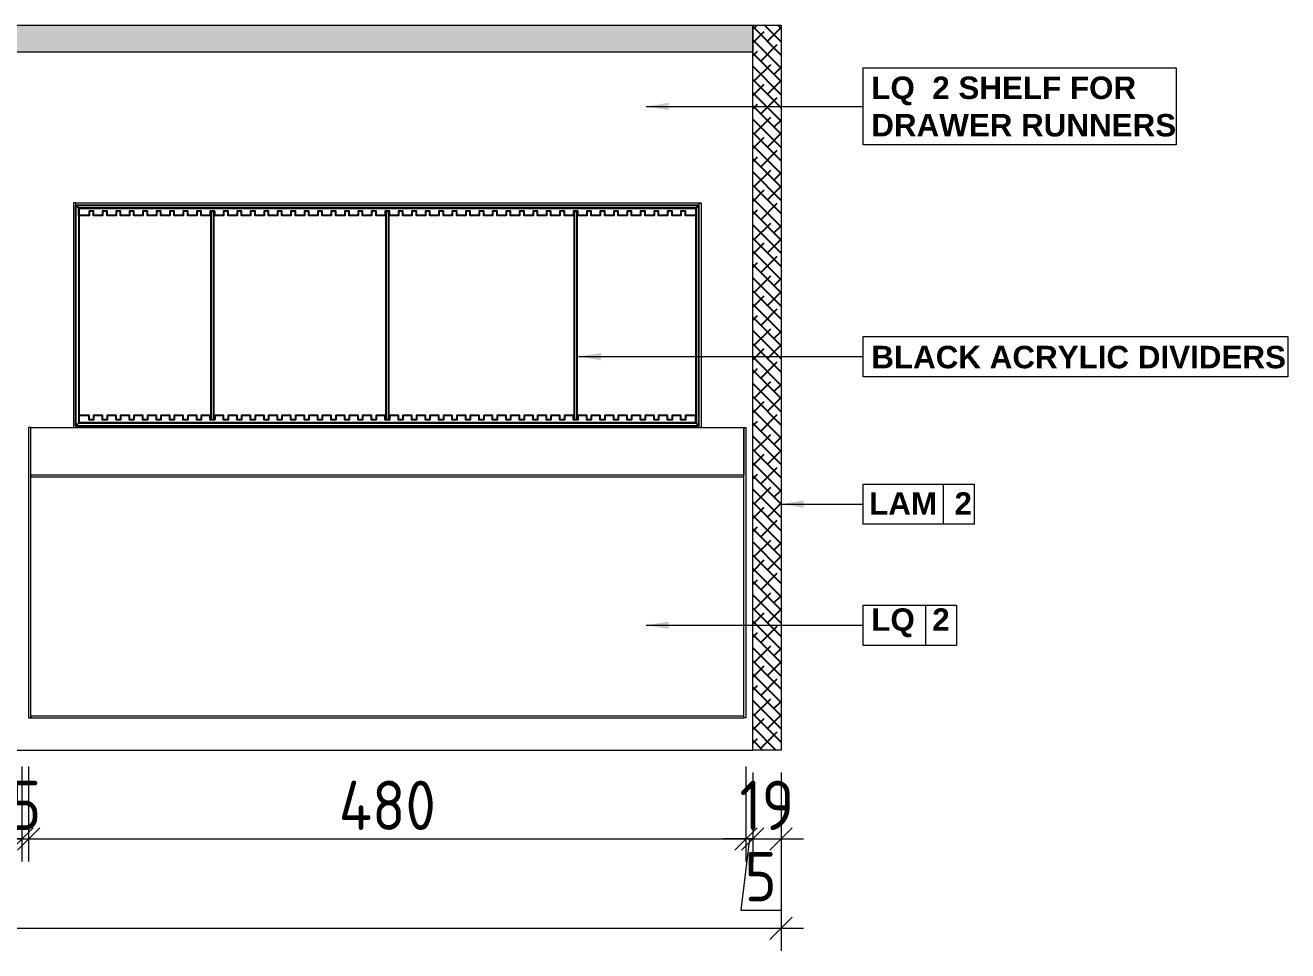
# Model space of a CAD drawing. Header units: millimetres. Extents: x 821127 to 828225, y -459861 to -454717.
# Drawn here: x 823712 to 824556, y -459861 to -459242 of the extents above; entities that cross this region are included whole.
import ezdxf

# ---------------------------------------------------------------- set-up
doc = ezdxf.new("R2010")
doc.units = ezdxf.units.MM
doc.header["$LTSCALE"] = 5
doc.header["$MEASUREMENT"] = 0
doc.header["$PDMODE"] = 35
for name, color, linetype in [('Acrylic - opal', 9, 'Continuous'), ('DIM-15', 1, 'Continuous'), ('HATCH', 8, 'Continuous'), ('PDF3_Text', 7, 'Continuous')]:
    doc.layers.add(name, color=color, linetype=linetype)
doc.layers.add('BY OTHERS', color=5, linetype='Continuous', lineweight=5, true_color=0x0000e6)
doc.layers.add('MDF', color=41, linetype='Continuous', lineweight=0)
doc.layers.add('METAL', color=6, linetype='Continuous', lineweight=0)
doc.styles.add('ISOCP', font='isocp.shx')
doc.styles.add('PDF Arial Bold', font='arialbd.ttf')
doc.styles.get("Standard").update_dxf_attribs({"font": 'arial.ttf'})
doc.dimstyles.new('dim', dxfattribs={"dimtxt": 2, "dimasz": 2, "dimexe": 1, "dimexo": 1, "dimgap": 1, "dimtad": 1, "dimdec": 0, "dimdsep": 46, "dimtxsty": 'Standard', "dimblk": 'OBLIQUE', "dimcen": 0, "dimdle": 1, "dimclrd": 1, "dimclre": 1, "dimclrt": 1, "dimadec": 0, "dimazin": 0, "dimtfac": 1, "dimtdec": 0, "dimtix": 1, "dimtmove": 0, "dimatfit": 3, "dimfxl": 60, "dimlwd": 0, "dimlwe": 0, "dimarcsym": 0})
doc.dimstyles.new('DL - 15', dxfattribs={"dimscale": 15, "dimtxt": 2.2, "dimasz": 1, "dimexe": 1, "dimexo": 1, "dimgap": 0.4, "dimtad": 1, "dimdec": 0, "dimdsep": 46, "dimtxsty": 'ISOCP', "dimblk": 'OBLIQUE', "dimcen": 0.5, "dimdle": 1, "dimclrd": 256, "dimclre": 256, "dimclrt": 2, "dimadec": 0, "dimazin": 2, "dimtfac": 1, "dimtdec": 0, "dimtix": 1, "dimtmove": 1, "dimatfit": 3, "dimldrblk": 'OPEN90', "dimfxl": 5, "dimfxlon": 1, "dimlwd": 9, "dimlwe": 9, "dimarcsym": 0})
pattern_1 = [(315, (-0.008, -2086.0106), (4.419417382, 4.419417382), []), (45, (-0.008, -2086.0106), (4.419417382, 13.258252147), [15.625, -9.375])]

# ---------------------------------------------------------------- blocks, each defined once
blk = doc.blocks.new('_OBLIQUE')
at = {"color": 0, "linetype": 'ByBlock', "lineweight": -2}
blk.add_line((-0.5, -0.5), (0.5, 0.5), dxfattribs=at)
blk = doc.blocks.new('*D61')
at = {"layer": 'Defpoints', "color": 0, "transparency": 16777216}
for p in [(822341.26, -459726.72), (824217.26, -459726.72), (824217.26, -459845.95)]:
    blk.add_point(p, dxfattribs=at)
at = {"layer": 'DIM-15', "lineweight": 9, "transparency": 16777216}
for p, q in [((822341.26, -459770.95), (822341.26, -459860.95)), ((824217.26, -459770.95), (824217.26, -459860.95)), ((822326.26, -459845.95), (824232.26, -459845.95))]:
    blk.add_line(p, q, dxfattribs=at)
at = {"layer": 'DIM-15', "lineweight": 9, "transparency": 16777216, "xscale": 15, "yscale": 15, "zscale": 15, "rotation": 180}
blk.add_blockref('_OBLIQUE', (822341.26, -459845.95), dxfattribs=at)
at = {"layer": 'DIM-15', "lineweight": 9, "transparency": 16777216, "xscale": 15, "yscale": 15, "zscale": 15}
blk.add_blockref('_OBLIQUE', (824217.26, -459845.95), dxfattribs=at)
at = {"layer": 'DIM-15', "color": 2, "transparency": 16777216, "insert": (823279.26, -459823.45), "char_height": 33, "attachment_point": 5, "style": 'ISOCP'}
blk.add_mtext('1876', dxfattribs=at)
blk = doc.blocks.new('_Open90')
at = {"color": 0, "linetype": 'ByBlock', "lineweight": -2}
for p, q in [((0, 0), (-1, 0)), ((-0.5, 0.5), (0, 0)), ((0, 0), (-0.5, -0.5))]:
    blk.add_line(p, q, dxfattribs=at)
blk = doc.blocks.new('*D63')
at = {"layer": 'Defpoints', "color": 0, "transparency": 16777216}
for p in [(824198.26, -459726.72), (824217.26, -459726.72), (824217.26, -459786.2)]:
    blk.add_point(p, dxfattribs=at)
at = {"layer": 'DIM-15', "lineweight": 9, "transparency": 16777216}
for p, q in [((824198.26, -459741.72), (824198.26, -459801.2)), ((824217.26, -459741.72), (824217.26, -459801.2)), ((824198.26, -459786.2), (824183.26, -459786.2)), ((824198.26, -459786.2), (824217.26, -459786.2)), ((824217.26, -459786.2), (824232.26, -459786.2))]:
    blk.add_line(p, q, dxfattribs=at)
at = {"layer": 'DIM-15', "lineweight": 9, "transparency": 16777216, "xscale": 15, "yscale": 15, "zscale": 15}
blk.add_blockref('_OBLIQUE', (824198.26, -459786.2), dxfattribs=at)
at = {"layer": 'DIM-15', "lineweight": 9, "transparency": 16777216, "xscale": 15, "yscale": 15, "zscale": 15, "rotation": 180}
blk.add_blockref('_OBLIQUE', (824217.26, -459786.2), dxfattribs=at)
at = {"layer": 'DIM-15', "color": 2, "transparency": 16777216, "insert": (824207.76, -459763.7), "char_height": 33, "attachment_point": 5, "style": 'ISOCP'}
blk.add_mtext('19', dxfattribs=at)
blk = doc.blocks.new('*D69')
at = {"layer": 'Defpoints', "color": 0, "transparency": 16777216}
for p in [(822849.26, -459722.82), (823709.26, -459722.82), (823709.26, -459786.2)]:
    blk.add_point(p, dxfattribs=at)
at = {"layer": 'DIM-15', "lineweight": 9, "transparency": 16777216}
for p, q in [((822849.26, -459737.82), (822849.26, -459801.2)), ((823709.26, -459737.82), (823709.26, -459801.2)), ((822834.26, -459786.2), (823724.26, -459786.2))]:
    blk.add_line(p, q, dxfattribs=at)
at = {"layer": 'DIM-15', "lineweight": 9, "transparency": 16777216, "xscale": 15, "yscale": 15, "zscale": 15, "rotation": 180}
blk.add_blockref('_OBLIQUE', (822849.26, -459786.2), dxfattribs=at)
at = {"layer": 'DIM-15', "lineweight": 9, "transparency": 16777216, "xscale": 15, "yscale": 15, "zscale": 15}
blk.add_blockref('_OBLIQUE', (823709.26, -459786.2), dxfattribs=at)
at = {"layer": 'DIM-15', "color": 2, "transparency": 16777216, "insert": (823279.26, -459763.7), "char_height": 33, "attachment_point": 5, "style": 'ISOCP'}
blk.add_mtext('860', dxfattribs=at)
blk = doc.blocks.new('*D70')
at = {"layer": 'Defpoints', "color": 0, "transparency": 16777216}
for p in [(823709.26, -459722.82), (823713.76, -459722.82), (823713.76, -459786.2)]:
    blk.add_point(p, dxfattribs=at)
at = {"layer": 'DIM-15', "lineweight": 9, "transparency": 16777216}
for p, q in [((823709.26, -459737.82), (823709.26, -459801.2)), ((823713.76, -459737.82), (823713.76, -459801.2)), ((823709.26, -459786.2), (823694.26, -459786.2)), ((823709.26, -459786.2), (823713.76, -459786.2)), ((823713.76, -459786.2), (823728.76, -459786.2))]:
    blk.add_line(p, q, dxfattribs=at)
at = {"layer": 'DIM-15', "lineweight": 9, "transparency": 16777216, "xscale": 15, "yscale": 15, "zscale": 15}
blk.add_blockref('_OBLIQUE', (823709.26, -459786.2), dxfattribs=at)
at = {"layer": 'DIM-15', "lineweight": 9, "transparency": 16777216, "xscale": 15, "yscale": 15, "zscale": 15, "rotation": 180}
blk.add_blockref('_OBLIQUE', (823713.76, -459786.2), dxfattribs=at)
at = {"layer": 'DIM-15', "color": 2, "transparency": 16777216, "insert": (823711.51, -459763.7), "char_height": 33, "attachment_point": 5, "style": 'ISOCP'}
blk.add_mtext('5', dxfattribs=at)
blk = doc.blocks.new('*D71')
at = {"layer": 'Defpoints', "color": 0, "transparency": 16777216}
for p in [(823713.76, -459722.82), (824193.76, -459722.82), (824193.76, -459786.2)]:
    blk.add_point(p, dxfattribs=at)
at = {"layer": 'DIM-15', "lineweight": 9, "transparency": 16777216}
for p, q in [((823713.76, -459737.82), (823713.76, -459801.2)), ((824193.76, -459737.82), (824193.76, -459801.2)), ((823698.76, -459786.2), (824208.76, -459786.2))]:
    blk.add_line(p, q, dxfattribs=at)
at = {"layer": 'DIM-15', "lineweight": 9, "transparency": 16777216, "xscale": 15, "yscale": 15, "zscale": 15, "rotation": 180}
blk.add_blockref('_OBLIQUE', (823713.76, -459786.2), dxfattribs=at)
at = {"layer": 'DIM-15', "lineweight": 9, "transparency": 16777216, "xscale": 15, "yscale": 15, "zscale": 15}
blk.add_blockref('_OBLIQUE', (824193.76, -459786.2), dxfattribs=at)
at = {"layer": 'DIM-15', "color": 2, "transparency": 16777216, "insert": (823953.76, -459763.7), "char_height": 33, "attachment_point": 5, "style": 'ISOCP'}
blk.add_mtext('480', dxfattribs=at)
blk = doc.blocks.new('*D72')
at = {"layer": 'Defpoints', "color": 0, "transparency": 16777216}
for p in [(824193.76, -459722.82), (824198.26, -459726.72), (824198.26, -459786.2)]:
    blk.add_point(p, dxfattribs=at)
at = {"layer": 'DIM-15', "lineweight": 9, "transparency": 16777216}
for p, q in [((824193.76, -459737.82), (824193.76, -459801.2)), ((824198.26, -459741.72), (824198.26, -459801.2)), ((824193.76, -459786.2), (824178.76, -459786.2)), ((824196.01, -459786.2), (824190.26, -459833.87)), ((824193.76, -459786.2), (824198.26, -459786.2)), ((824193.76, -459786.2), (824198.26, -459786.2)), ((824198.26, -459786.2), (824213.26, -459786.2)), ((824190.26, -459833.87), (824216.83, -459833.87))]:
    blk.add_line(p, q, dxfattribs=at)
at = {"layer": 'DIM-15', "lineweight": 9, "transparency": 16777216, "xscale": 15, "yscale": 15, "zscale": 15}
blk.add_blockref('_OBLIQUE', (824193.76, -459786.2), dxfattribs=at)
at = {"layer": 'DIM-15', "lineweight": 9, "transparency": 16777216, "xscale": 15, "yscale": 15, "zscale": 15, "rotation": 180}
blk.add_blockref('_OBLIQUE', (824198.26, -459786.2), dxfattribs=at)
at = {"layer": 'DIM-15', "color": 2, "transparency": 16777216, "insert": (824203.54, -459811.37), "char_height": 33, "attachment_point": 5, "style": 'ISOCP'}
blk.add_mtext('5', dxfattribs=at)

msp = doc.modelspace()

# ---------------------------------------------------------------- hatches: boundary and pattern name
at = {"layer": 'HATCH'}
h = msp.add_hatch(dxfattribs=at)
h.set_pattern_fill('ANSI38', color=256, scale=50, angle=270, style=0)
h.set_pattern_definition(pattern_1)
h.paths.add_polyline_path([(822360.26, -459241.9), (824198.26, -459241.9), (824198.26, -459259.9), (822360.26, -459259.9)])
h = msp.add_hatch(dxfattribs=at)
h.set_pattern_fill('ANSI38', color=256, scale=50, angle=270, style=0)
h.set_pattern_definition(pattern_1)
h.paths.add_polyline_path([(824198.26, -459241.9), (824217.26, -459241.9), (824217.26, -459726.72), (824198.26, -459726.72)])

# ---------------------------------------------------------------- linework, layer by layer
at = {"layer": 'Acrylic - opal'}
for points in [[(823745.26, -459362.17), (823747.26, -459364.17), (823747.26, -459507.93), (823745.26, -459509.93)], [(823745.26, -459362.17), (824162.26, -459362.17), (824160.26, -459364.17), (823747.26, -459364.17)], [(824162.26, -459362.17), (824160.26, -459364.17), (824160.26, -459507.93), (824162.26, -459509.93)], [(823838.26, -459366.17), (823835.26, -459366.17), (823835.26, -459369.17), (823829.26, -459369.17), (823829.26, -459366.17), (823826.26, -459366.17), (823826.26, -459369.17), (823820.26, -459369.17), (823820.26, -459366.17), (823817.26, -459366.17), (823817.26, -459369.17), (823811.26, -459369.17), (823811.26, -459366.17), (823808.26, -459366.17), (823808.26, -459369.17), (823802.26, -459369.17), (823802.26, -459366.17), (823799.26, -459366.17), (823799.26, -459369.17), (823793.26, -459369.17), (823793.26, -459366.17), (823790.26, -459366.17), (823790.26, -459369.17), (823784.26, -459369.17), (823784.26, -459366.17), (823781.26, -459366.17), (823781.26, -459369.17), (823775.26, -459369.17), (823775.26, -459366.17), (823772.26, -459366.17), (823772.26, -459369.17), (823766.26, -459369.17), (823766.26, -459366.17), (823763.26, -459366.17), (823763.26, -459369.17), (823757.26, -459369.17), (823757.26, -459366.17), (823754.26, -459366.17), (823754.26, -459369.17), (823747.26, -459369.17), (823747.26, -459364.17), (824160.26, -459364.17), (824160.26, -459369.17), (824153.26, -459369.17), (824153.26, -459366.17), (824150.26, -459366.17), (824150.26, -459369.17), (824144.26, -459369.17), (824144.26, -459366.17), (824141.26, -459366.17), (824141.26, -459369.17), (824135.26, -459369.17), (824135.26, -459366.17), (824132.26, -459366.17), (824132.26, -459369.17), (824126.26, -459369.17), (824126.26, -459366.17), (824123.26, -459366.17), (824123.26, -459369.17), (824117.26, -459369.17), (824117.26, -459366.17), (824114.26, -459366.17), (824114.26, -459369.17), (824108.26, -459369.17), (824108.26, -459366.17), (824105.26, -459366.17), (824105.26, -459369.17), (824099.26, -459369.17), (824099.26, -459366.17), (824096.26, -459366.17), (824096.26, -459369.17), (824090.26, -459369.17), (824090.26, -459366.17), (824087.26, -459366.17), (824087.26, -459369.17), (824081.26, -459369.17), (824081.26, -459366.17), (824078.26, -459366.17), (824078.26, -459369.17), (824072.26, -459369.17), (824072.26, -459366.17), (824069.26, -459366.17), (824069.26, -459369.17), (824063.26, -459369.17), (824063.26, -459366.17), (824060.26, -459366.17), (824060.26, -459369.17), (824054.26, -459369.17), (824054.26, -459366.17), (824051.26, -459366.17), (824051.26, -459369.17), (824045.26, -459369.17), (824045.26, -459366.17), (824042.26, -459366.17), (824042.26, -459369.17), (824036.26, -459369.17), (824036.26, -459366.17), (824033.26, -459366.17), (824033.26, -459369.17), (824027.26, -459369.17), (824027.26, -459366.17), (824024.26, -459366.17), (824024.26, -459369.17), (824018.26, -459369.17), (824018.26, -459366.17), (824015.26, -459366.17), (824015.26, -459369.17), (824009.26, -459369.17), (824009.26, -459366.17), (824006.26, -459366.17), (824006.26, -459369.17), (824000.26, -459369.17), (824000.26, -459366.17), (823997.26, -459366.17), (823997.26, -459369.17), (823991.26, -459369.17), (823991.26, -459366.17), (823988.26, -459366.17), (823988.26, -459369.17), (823982.26, -459369.17), (823982.26, -459366.17), (823979.26, -459366.17), (823979.26, -459369.17), (823973.26, -459369.17), (823973.26, -459366.17), (823970.26, -459366.17), (823970.26, -459369.17), (823964.26, -459369.17), (823964.26, -459366.17), (823961.26, -459366.17), (823961.26, -459369.17), (823955.26, -459369.17), (823955.26, -459366.17), (823952.26, -459366.17), (823952.26, -459369.17), (823946.26, -459369.17), (823946.26, -459366.17), (823943.26, -459366.17), (823943.26, -459369.17), (823937.26, -459369.17), (823937.26, -459366.17), (823934.26, -459366.17), (823934.26, -459369.17), (823928.26, -459369.17), (823928.26, -459366.17), (823925.26, -459366.17), (823925.26, -459369.17), (823919.26, -459369.17), (823919.26, -459366.17), (823916.26, -459366.17), (823916.26, -459369.17), (823910.26, -459369.17), (823910.26, -459366.17), (823907.26, -459366.17), (823907.26, -459369.17), (823901.26, -459369.17), (823901.26, -459366.17), (823898.26, -459366.17), (823898.26, -459369.17), (823892.26, -459369.17), (823892.26, -459366.17), (823889.26, -459366.17), (823889.26, -459369.17), (823883.26, -459369.17), (823883.26, -459366.17), (823880.26, -459366.17), (823880.26, -459369.17), (823874.26, -459369.17), (823874.26, -459366.17), (823871.26, -459366.17), (823871.26, -459369.17), (823865.26, -459369.17), (823865.26, -459366.17), (823862.26, -459366.17), (823862.26, -459369.17), (823856.26, -459369.17), (823856.26, -459366.17), (823853.26, -459366.17), (823853.26, -459369.17), (823847.26, -459369.17), (823847.26, -459366.17), (823844.26, -459366.17), (823844.26, -459369.17), (823838.26, -459369.17)], [(823835.76, -459505.68), (823837.76, -459505.68), (823837.76, -459366.42), (823835.76, -459366.42)], [(823952.76, -459505.68), (823954.76, -459505.68), (823954.76, -459366.42), (823952.76, -459366.42)], [(824078.76, -459505.68), (824080.76, -459505.68), (824080.76, -459366.42), (824078.76, -459366.42)], [(823838.26, -459505.93), (823835.26, -459505.93), (823835.26, -459502.93), (823829.26, -459502.93), (823829.26, -459505.93), (823826.26, -459505.93), (823826.26, -459502.93), (823820.26, -459502.93), (823820.26, -459505.93), (823817.26, -459505.93), (823817.26, -459502.93), (823811.26, -459502.93), (823811.26, -459505.93), (823808.26, -459505.93), (823808.26, -459502.93), (823802.26, -459502.93), (823802.26, -459505.93), (823799.26, -459505.93), (823799.26, -459502.93), (823793.26, -459502.93), (823793.26, -459505.93), (823790.26, -459505.93), (823790.26, -459502.93), (823784.26, -459502.93), (823784.26, -459505.93), (823781.26, -459505.93), (823781.26, -459502.93), (823775.26, -459502.93), (823775.26, -459505.93), (823772.26, -459505.93), (823772.26, -459502.93), (823766.26, -459502.93), (823766.26, -459505.93), (823763.26, -459505.93), (823763.26, -459502.93), (823757.26, -459502.93), (823757.26, -459505.93), (823754.26, -459505.93), (823754.26, -459502.93), (823747.26, -459502.93), (823747.26, -459507.93), (824160.26, -459507.93), (824160.26, -459502.93), (824153.26, -459502.93), (824153.26, -459505.93), (824150.26, -459505.93), (824150.26, -459502.93), (824144.26, -459502.93), (824144.26, -459505.93), (824141.26, -459505.93), (824141.26, -459502.93), (824135.26, -459502.93), (824135.26, -459505.93), (824132.26, -459505.93), (824132.26, -459502.93), (824126.26, -459502.93), (824126.26, -459505.93), (824123.26, -459505.93), (824123.26, -459502.93), (824117.26, -459502.93), (824117.26, -459505.93), (824114.26, -459505.93), (824114.26, -459502.93), (824108.26, -459502.93), (824108.26, -459505.93), (824105.26, -459505.93), (824105.26, -459502.93), (824099.26, -459502.93), (824099.26, -459505.93), (824096.26, -459505.93), (824096.26, -459502.93), (824090.26, -459502.93), (824090.26, -459505.93), (824087.26, -459505.93), (824087.26, -459502.93), (824081.26, -459502.93), (824081.26, -459505.93), (824078.26, -459505.93), (824078.26, -459502.93), (824072.26, -459502.93), (824072.26, -459505.93), (824069.26, -459505.93), (824069.26, -459502.93), (824063.26, -459502.93), (824063.26, -459505.93), (824060.26, -459505.93), (824060.26, -459502.93), (824054.26, -459502.93), (824054.26, -459505.93), (824051.26, -459505.93), (824051.26, -459502.93), (824045.26, -459502.93), (824045.26, -459505.93), (824042.26, -459505.93), (824042.26, -459502.93), (824036.26, -459502.93), (824036.26, -459505.93), (824033.26, -459505.93), (824033.26, -459502.93), (824027.26, -459502.93), (824027.26, -459505.93), (824024.26, -459505.93), (824024.26, -459502.93), (824018.26, -459502.93), (824018.26, -459505.93), (824015.26, -459505.93), (824015.26, -459502.93), (824009.26, -459502.93), (824009.26, -459505.93), (824006.26, -459505.93), (824006.26, -459502.93), (824000.26, -459502.93), (824000.26, -459505.93), (823997.26, -459505.93), (823997.26, -459502.93), (823991.26, -459502.93), (823991.26, -459505.93), (823988.26, -459505.93), (823988.26, -459502.93), (823982.26, -459502.93), (823982.26, -459505.93), (823979.26, -459505.93), (823979.26, -459502.93), (823973.26, -459502.93), (823973.26, -459505.93), (823970.26, -459505.93), (823970.26, -459502.93), (823964.26, -459502.93), (823964.26, -459505.93), (823961.26, -459505.93), (823961.26, -459502.93), (823955.26, -459502.93), (823955.26, -459505.93), (823952.26, -459505.93), (823952.26, -459502.93), (823946.26, -459502.93), (823946.26, -459505.93), (823943.26, -459505.93), (823943.26, -459502.93), (823937.26, -459502.93), (823937.26, -459505.93), (823934.26, -459505.93), (823934.26, -459502.93), (823928.26, -459502.93), (823928.26, -459505.93), (823925.26, -459505.93), (823925.26, -459502.93), (823919.26, -459502.93), (823919.26, -459505.93), (823916.26, -459505.93), (823916.26, -459502.93), (823910.26, -459502.93), (823910.26, -459505.93), (823907.26, -459505.93), (823907.26, -459502.93), (823901.26, -459502.93), (823901.26, -459505.93), (823898.26, -459505.93), (823898.26, -459502.93), (823892.26, -459502.93), (823892.26, -459505.93), (823889.26, -459505.93), (823889.26, -459502.93), (823883.26, -459502.93), (823883.26, -459505.93), (823880.26, -459505.93), (823880.26, -459502.93), (823874.26, -459502.93), (823874.26, -459505.93), (823871.26, -459505.93), (823871.26, -459502.93), (823865.26, -459502.93), (823865.26, -459505.93), (823862.26, -459505.93), (823862.26, -459502.93), (823856.26, -459502.93), (823856.26, -459505.93), (823853.26, -459505.93), (823853.26, -459502.93), (823847.26, -459502.93), (823847.26, -459505.93), (823844.26, -459505.93), (823844.26, -459502.93), (823838.26, -459502.93)], [(823745.26, -459509.93), (824162.26, -459509.93), (824160.26, -459507.93), (823747.26, -459507.93)]]:
    msp.add_lwpolyline(points, close=True, dxfattribs=at)
at = {"layer": 'BY OTHERS', "color": 0}
for p, q in [((824325.76, -459548.7), (824325.76, -459575.57)), ((824313.88, -459629.75), (824313.88, -459656.62))]:
    msp.add_line(p, q, dxfattribs=at)
for points in [[(824272.12, -459270.45), (824481.54, -459270.45), (824481.55, -459321.9), (824272.12, -459321.9)], [(824272.12, -459450.11), (824556.24, -459450.11), (824556.25, -459476.98), (824272.12, -459476.98)], [(824272.19, -459548.76), (824346.49, -459548.76), (824346.5, -459575.63), (824272.19, -459575.63)], [(824272.12, -459629.81), (824334.61, -459629.81), (824334.62, -459656.68), (824272.12, -459656.68)]]:
    msp.add_lwpolyline(points, close=True, dxfattribs=at)
at = {"layer": 'MDF'}
msp.add_line((822360.26, -459726.72), (824198.26, -459726.72), dxfattribs=at)
for points in [[(822360.26, -459241.9), (824198.26, -459241.9), (824198.26, -459259.9), (822360.26, -459259.9)], [(824198.26, -459241.9), (824217.26, -459241.9), (824217.26, -459726.72), (824198.26, -459726.72)]]:
    msp.add_lwpolyline(points, close=True, dxfattribs=at)
at = {"layer": 'METAL'}
for points in [[(823743.76, -459510.89), (823745.26, -459510.89), (823745.26, -459360.67), (823743.76, -459360.67)], [(823745.26, -459360.67), (824162.26, -459360.67), (824162.26, -459362.17), (823745.26, -459362.17)], [(824162.26, -459360.67), (824163.76, -459360.67), (824163.76, -459510.89), (824162.26, -459510.89)], [(823713.76, -459705.27), (823715.26, -459705.27), (823715.26, -459510.89), (823713.76, -459510.89)], [(823715.26, -459510.89), (824192.26, -459510.89), (824192.26, -459542.87), (823715.26, -459542.87)], [(824162.26, -459509.93), (823745.26, -459509.93), (823745.26, -459510.89), (824162.26, -459510.89)], [(824192.26, -459510.89), (824193.76, -459510.89), (824193.76, -459705.27), (824192.26, -459705.27)], [(824192.26, -459542.87), (823715.26, -459542.87), (823715.26, -459544.05), (824192.26, -459544.05)], [(824192.26, -459704.08), (823715.26, -459704.08), (823715.26, -459705.27), (824192.26, -459705.27)]]:
    msp.add_lwpolyline(points, close=True, dxfattribs=at)

# ---------------------------------------------------------------- texts
at = {"layer": 'PDF3_Text', "attachment_point": 7, "style": 'PDF Arial Bold'}
for s, insert, char_height in [('LQ  2 SHELF FOR\\PDRAWER RUNNERS', (824277.6, -459316.48), 15.0212), ('BLACK ACRYLIC DIVIDERS', (824277.6, -459471.56), 15.0212), ('LAM  2', (824276.17, -459569.29), 15.021), ('LQ  2', (824277.6, -459651.26), 15.021)]:
    msp.add_mtext(s, dxfattribs=dict(at, insert=insert, char_height=char_height))

# ---------------------------------------------------------------- dimensions: what is measured, and where the dimension line sits
at = {"layer": 'DIM-15'}
for base, p1, p2, picture, middle in [((823709.26, -459786.2), (822849.26, -459722.82), (823709.26, -459722.82), '*D69', (823279.26, -459763.7)), ((823713.76119019, -459786.20058157), (823709.26119019, -459722.8213294), (823713.76119019, -459722.8213294), '*D70', (823711.51119019, -459763.70058157)), ((824193.76, -459786.2), (823713.76, -459722.82), (824193.76, -459722.82), '*D71', (823953.76, -459763.7)), ((824217.26, -459845.95), (822341.26, -459726.72), (824217.26, -459726.72), '*D61', (823279.26, -459823.45)), ((824217.26, -459786.2), (824198.26, -459726.72), (824217.26, -459726.72), '*D63', (824207.76, -459763.7))]:
    dim = msp.add_linear_dim(base=base, p1=p1, p2=p2, dimstyle='DL - 15', dxfattribs=at)
    dim.commit()
    dim.dimension.update_dxf_attribs({"geometry": picture, "text_midpoint": middle})
dim = msp.add_linear_dim(base=(824198.26119019, -459786.20058157), p1=(824193.76119019, -459722.8213294), p2=(824198.26119019, -459726.7213294), dimstyle='DL - 15', dxfattribs=at)
dim.commit()
dim.dimension.update_dxf_attribs({"geometry": '*D72', "text_midpoint": (824196.26119019, -459833.8699912), "dimtype": 128})

# ---------------------------------------------------------------- leaders
for points in [[(824126.98, -459296.17), (824272.12, -459296.17)], [(824081.66, -459463.54), (824272.12, -459463.54)], [(824217.26, -459562.19), (824272.19, -459562.19)], [(824126.98, -459643.25), (824272.12, -459643.25)]]:
    msp.add_leader(points, dimstyle='dim', override={"dimscale": 1, "dimasz": 15, "dimtad": 0, "dimclrt": 4, "dimfxlon": 1})

doc.saveas('drawing.dxf')
